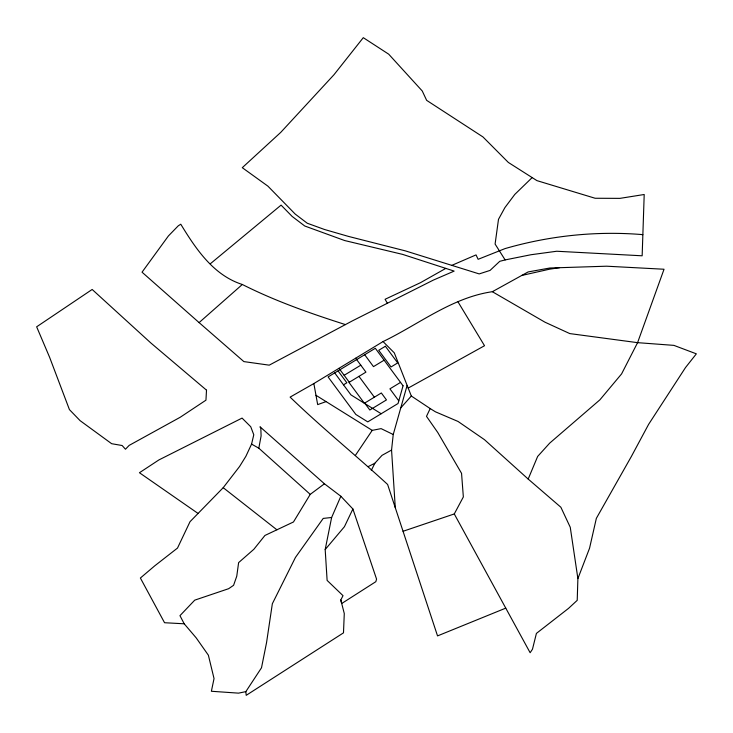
<?xml version="1.0" encoding="UTF-8"?>
<svg xmlns="http://www.w3.org/2000/svg" width="733" height="733" viewBox="0 0 733 733"><rect width="100%" height="100%" fill="white"/><g stroke="black" fill="none" stroke-linecap="round" stroke-linejoin="round"><path stroke-width="1.1" d="M430.189 408.565L435.466 411.827L458.043 421.457L484.449 439.653L528.181 479.061L560.873 507.245L570.256 527.274L577.888 578.584L577.219 600.336L568.506 608.399L536.409 633.404L532.47 649.236L530.133 652.718L454.277 513.943L463.348 496.937L461.552 473.335L437.775 432.516L426.487 416.344L430.189 408.565L411.332 396.031L394.29 352.857L383.047 341.578L313.852 383.561L290.112 397.112C321.521 427.513 355.542 454.964 387.62 484.467L437.537 635.905L505.761 608.133M395.289 507.712L391.559 450.062L393.236 434.522L407.127 385.384M324.435 483.789L310.242 494.363L258.822 448.202L261.095 435.906L260.838 428.338L260.013 426.78L324.435 483.789L340.845 496.259L352.894 508.986L376.56 579.097L375.837 581.681L341.706 603.497L340.799 599.97L343.017 595.672L327.12 580.408L325.186 549.539L331.628 517.489L340.845 496.259M331.628 517.489L323.226 518.414L295.445 557.437L272.346 603.726L266.565 642.529L261.498 667.79L245.839 691.631L238.546 693.143L211.379 691.265L214.036 678.566L208.374 655.201L196.197 637.875L184.203 623.792L164.549 622.729L140.388 578.025L154.764 565.812L177.505 548.064L190.012 521.713L223.208 487.683L239.59 466.472L245.894 456.293L251.575 444.097L253.783 434.77L250.732 426.734L242.064 418.094L158.887 459.939L139.444 472.73L198.194 513.54M577.888 578.584L589.552 548.22L596.35 518.35L631.452 456.329L648.623 424.334L685.511 367.554L696.35 353.837L673.893 345.371L637.582 342.659L569.788 333.588L544.986 322.199L492.347 291.707C452.114 297.488 418.873 324.279 383.047 341.578M528.181 479.061L537.646 456.448L549.695 443.126L599.896 399.833L621.593 373.894L637.582 342.659L664.034 269.24L606.622 266.198L549.823 268.012L528.126 271.934L492.347 291.707M352.894 508.986L344.428 526.706L325.186 549.539M371.301 470.412L374.856 463.247L382.003 455.358L391.559 450.062M310.242 494.363L293.466 521.978L264.934 535.457L253.856 549.283L238.619 562.623L236.759 576.193L233.589 585.3L228.65 588.691L194.749 600.144L179.961 615.665L184.203 623.792M355.377 455.404L372.208 430.363L381.105 428.622L393.236 434.522M400.768 407.869L411.332 396.031M532.158 177.588L514.804 194.41L504.89 207.631L498.495 219.323L495.096 244.062L505.138 259.922L530.985 254.736L556.75 251.245L642.154 255.799L644.206 194.502L619.944 198.368L595.123 198.258L536.941 180.63L508.354 162.451L482.955 136.934L426.652 100.357L422.254 90.993L388.701 54.178L363.284 37.667L333.964 74.748L280.739 132.389L242.284 167.683L267.948 186.182L295.188 214.063L307.237 223.217L324.481 229.484L348.532 236.429L405.413 250.888L479.19 273.913L490.065 270.413L499.759 261.315L505.138 259.922M242.33 284.486C213.376 275.251 195.839 248.872 180.776 224.216L178.293 225.791L168.416 235.944L142.037 272.181L199.101 322.602L242.33 284.486C275.397 301.171 310.251 313.348 345.417 324.6M210.252 263.834L281.078 205.121L292.165 216.446L304.754 226.002L344.647 240.543L402.655 254.397L454.158 271.1L433.322 280.107L352.344 320.907L269.222 365.162L243.86 361.598L199.101 322.602M344.144 375.296L360.792 365.19M343.502 384.816L346.846 382.791L338.05 370.889M384.119 360.178L373.482 366.628L364.686 354.726M400.548 382.397L389.919 388.847L398.789 400.859M445.801 268.388L420.476 282.681L385.082 299.284L387.363 303.27M408.199 388.078L484.522 345.729L458.006 301.877M368.213 466.591L374.856 463.247M451.803 265.364L476.038 254.901L478.127 259.308L505.046 248.597A334.294 287.446 -15.1 0 1 562.898 236.521A333.662 286.905 -15.1 0 1 640.889 234.487L642.859 234.688M326.084 401.602L317.673 404.616L313.852 383.561M403.049 531.278L454.277 513.943M521.759 275.461L549.603 269.176L559.563 267.701M251.575 444.097L258.822 448.202M381.178 413.742L350.951 394.885L334.706 372.914M315.978 395.298L372.208 430.363M223.208 487.683L276.9 529.803M355.661 358.254L365.932 372.135L348.972 382.424L364.374 403.26L381.334 392.97L386.465 399.916L369.817 410.013L364.686 403.068M358.959 376.368L374.361 397.194M339.012 368.351L349.284 382.241M340.799 599.97L344.281 613.548L343.484 632.854L246.206 695.333L245.839 691.631M206.504 390.148L205.955 400.172L180.199 417.269L129.145 445.398L125.471 449.237L122.136 445.517L111.654 443.703L80.108 420.66L69.424 409.6L49.615 357.301L36.65 326.808L92.166 289.462L150.842 342.971L206.504 390.148M403.049 385.787L398.046 403.507L367.764 421.878L355.826 414.438L328.091 376.927L375.314 348.276L403.049 385.787M385.375 346.26L378.723 350.301L391.037 366.958L397.698 362.917L385.375 346.26"/></g></svg>
